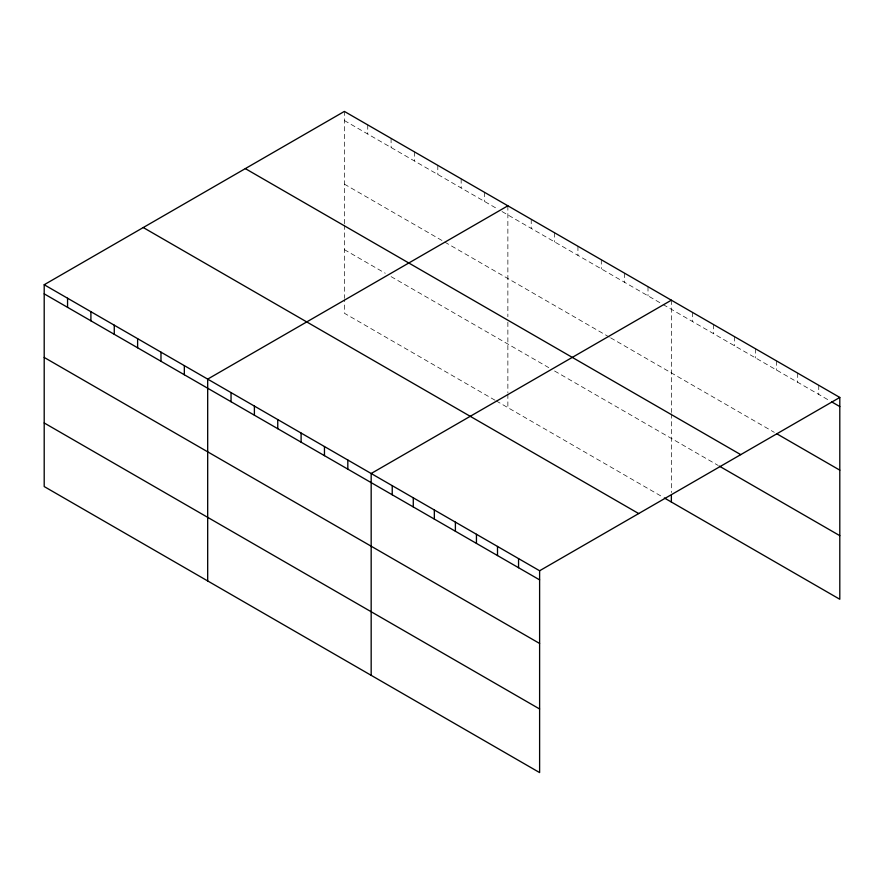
<?xml version="1.0" encoding="UTF-8"?>
<svg xmlns="http://www.w3.org/2000/svg" width="884" height="884" viewBox="0 0 884 884"><rect width="100%" height="100%" fill="white"/><g stroke="black" fill="none" stroke-linecap="round" stroke-linejoin="round"><path stroke-width="0.66" stroke-dasharray="4.42 3.31" d="M344.384 223.718L344.384 111.417M344.384 120.544L497.361 208.856M502.035 211.552L662.017 303.919M663.188 304.593L830.441 401.159M344.384 184.137L609.474 337.18M610.634 337.854L774.296 432.342M344.384 249.653L385.258 273.244M391.093 276.626L548.743 367.633M554.588 371.004L718.151 465.437M495.029 400.22L344.384 313.245L344.384 299.709M496.2 400.894L663.188 497.305M818.75 385.291L818.75 394.408M797.688 373.136L797.688 382.253M776.638 360.97L776.638 370.098M755.577 348.815L755.577 357.943M734.527 336.66L734.527 345.788M713.465 324.505L713.465 333.633M692.415 312.35L692.415 321.478M671.365 300.195L671.365 412.497M671.365 413.856L671.365 492.554M648.005 286.714L648.005 295.831M624.645 273.222L624.645 282.35M601.297 259.741L601.297 268.869M577.937 246.26L577.937 255.377M554.588 232.779L554.588 241.896M531.229 219.287L531.229 228.415M507.869 205.806L507.869 316.737M507.869 322.196L507.869 392.75M507.869 394.098L507.869 407.634M484.52 192.325L484.52 201.442M461.161 178.844L461.161 187.96M437.812 165.352L437.812 174.48M414.452 151.871L414.452 160.987M391.093 138.39L391.093 147.506M367.744 124.898L367.744 134.025M344.384 225.077L344.384 298.361"/><path stroke-width="1.33" d="M539.616 643.464L539.616 570.755L44.2 284.736L44.2 486.554L539.616 772.583L539.616 643.464L44.2 357.445M664.348 497.979L839.8 599.264L839.8 397.446L344.384 111.417L44.2 284.736M507.869 205.806L207.685 379.114L207.685 580.943M671.365 300.195L371.169 473.504L371.169 675.332M539.616 570.755L839.8 397.446M831.612 401.833L839.8 406.563M776.638 433.69L839.8 470.155M245.321 168.612L740.737 454.641M719.322 466.122L839.8 535.671M143.263 227.542L638.679 513.56M44.2 293.853L539.616 579.871M44.2 422.961L539.616 708.99M671.365 495.261L671.365 502.024M518.554 558.6L518.554 567.716M497.504 546.445L497.504 555.561M476.443 534.29L476.443 543.406M455.393 522.135L455.393 531.251M434.342 509.98L434.342 519.096M413.281 497.814L413.281 506.941M392.231 485.659L392.231 494.786M347.821 460.023L347.821 469.139M324.461 446.542L324.461 455.658M301.101 433.061L301.101 442.177M277.753 419.568L277.753 428.696M254.393 406.087L254.393 415.204M231.044 392.606L231.044 401.723M184.336 365.633L184.336 374.761M160.976 352.152L160.976 361.269M137.617 338.671L137.617 347.788M114.268 325.179L114.268 334.307M90.908 311.698L90.908 320.826M67.56 298.217L67.56 307.334"/></g></svg>
